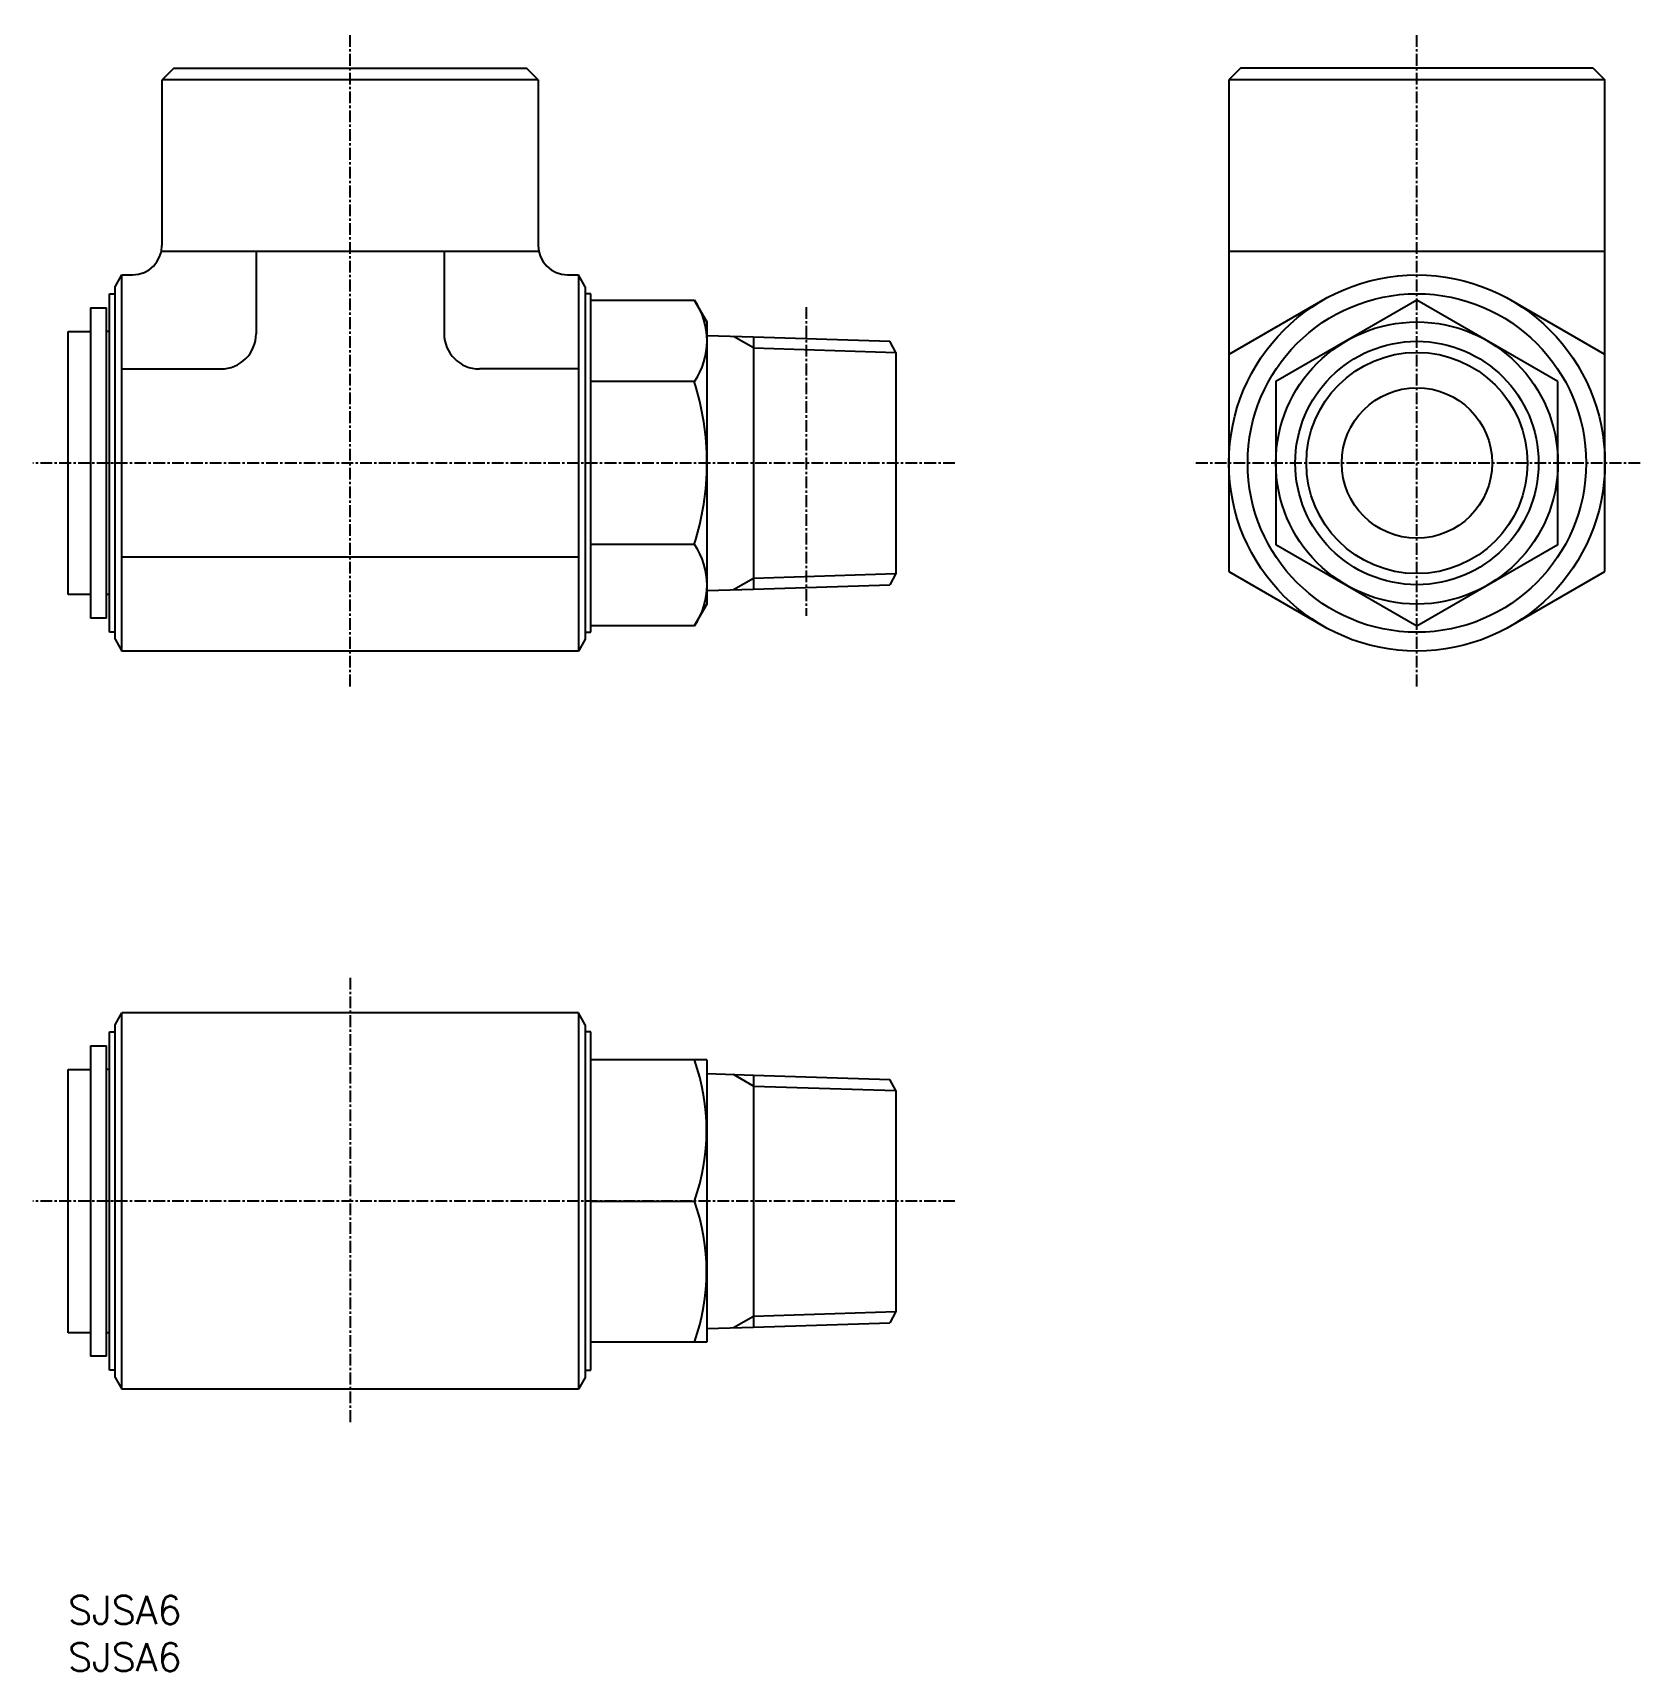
# Model space of a CAD drawing. Extents: x -4 to 167, y 0 to 174.
import ezdxf

# ---------------------------------------------------------------- set-up
doc = ezdxf.new("R2010")
doc.units = 0
doc.linetypes.add('CENTER', pattern=[2, 1.25, -0.25, 0.25, -0.25])
doc.layers.get('0').update_dxf_attribs({"linetype": 'CONTINUOUS'})
doc.layers.add('CENTER', color=1, linetype='CENTER')
doc.styles.get("Standard").update_dxf_attribs({"font": 'txt.shx'})

# ---------------------------------------------------------------- blocks, each defined once
blk = doc.blocks.new('*U7')
at = {"color": 7, "linetype": 'CONTINUOUS'}
blk.add_text('SJSA6', height=3, dxfattribs=at).set_placement((0, 0))
blk = doc.blocks.new('*U8')
at = {"color": 7, "linetype": 'CONTINUOUS'}
blk.add_text('SJSA6', height=3, dxfattribs=at).set_placement((0, 5))

msp = doc.modelspace()

# ---------------------------------------------------------------- linework, layer by layer
at = {"color": 7, "linetype": 'CONTINUOUS'}
for p, q in [((11.25, 170.48), (10, 169.23)), ((50, 169.23), (10, 169.23)), ((10, 151.61), (10, 169.23)), ((11.25, 170.48), (48.75, 170.48)), ((50, 169.23), (48.75, 170.48)), ((50, 169.23), (50, 151.61)), ((124.71, 170.48), (123.46, 169.23)), ((123.46, 169.23), (123.46, 116.93)), ((163.46, 169.23), (123.46, 169.23)), ((162.21, 170.48), (124.71, 170.48)), ((162.21, 170.48), (163.46, 169.23)), ((163.46, 116.93), (163.46, 169.23)), ((50.06, 150.98), (9.94, 150.98)), ((20, 150.98), (20, 142.23)), ((40, 150.98), (40, 142.23)), ((163.46, 150.98), (123.46, 150.98)), ((5, 147.23), (5.72, 148.48)), ((5.72, 108.48), (5.72, 148.48)), ((5.72, 148.48), (6.87, 148.48)), ((53.12, 148.48), (54.28, 148.48)), ((54.28, 148.48), (54.28, 108.48)), ((55, 147.23), (54.28, 148.48)), ((4.4, 110.48), (4.4, 146.48)), ((4.4, 146.48), (5, 146.48)), ((5, 109.73), (5, 147.23)), ((55, 147.23), (55, 109.73)), ((55.6, 146.48), (55, 146.48)), ((55.6, 110.48), (55.6, 146.48)), ((2.4, 144.98), (2.4, 111.98)), ((2.4, 144.98), (4.1, 144.98)), ((4.1, 111.98), (4.1, 144.98)), ((55.6, 145.8), (66.61, 145.8)), ((66.61, 145.8), (67.95, 143.48)), ((133.46, 145.8), (123.46, 140.03)), ((163.46, 140.03), (153.46, 145.8)), ((67.95, 143.48), (67.95, 128.48)), ((67.95, 143.48), (67.95, 128.48)), ((0, 114.48), (0, 142.48)), ((0, 142.48), (2.4, 142.48)), ((4.4, 142.48), (4.1, 142.48)), ((67.95, 142.03), (72.89, 141.88)), ((72.89, 141.88), (72.89, 115.08)), ((72.89, 141.88), (87.42, 141.42)), ((88.03, 140.24), (87.42, 141.42)), ((88.03, 140.24), (88.03, 116.72)), ((5.72, 138.48), (16.25, 138.48)), ((54.28, 138.48), (43.75, 138.48)), ((66.61, 137.14), (55.6, 137.14)), ((67.95, 128.48), (67.95, 113.48)), ((54.28, 118.48), (5.72, 118.48)), ((66.61, 119.82), (55.6, 119.82)), ((123.46, 116.93), (133.46, 111.16)), ((153.46, 111.16), (163.46, 116.93)), ((67.95, 114.93), (72.89, 115.08)), ((72.89, 115.08), (87.42, 115.54)), ((88.03, 116.72), (87.42, 115.54)), ((2.4, 114.48), (0, 114.48)), ((4.4, 114.48), (4.1, 114.48)), ((67.95, 113.48), (66.61, 111.16)), ((4.1, 111.98), (2.4, 111.98)), ((5, 110.48), (4.4, 110.48)), ((55, 110.48), (55.6, 110.48)), ((66.61, 111.16), (55.6, 111.16)), ((5, 109.73), (5.72, 108.48)), ((54.28, 108.48), (5.72, 108.48)), ((55, 109.73), (54.28, 108.48)), ((5, 68.75), (5.72, 70)), ((54.28, 70), (5.72, 70)), ((5.72, 30), (5.72, 70)), ((54.28, 70), (54.28, 30)), ((55, 68.75), (54.28, 70)), ((4.4, 32), (4.4, 68)), ((4.4, 68), (5, 68)), ((5, 31.25), (5, 68.75)), ((55, 68.75), (55, 31.25)), ((55.6, 68), (55, 68)), ((55.6, 32), (55.6, 68)), ((2.4, 66.5), (2.4, 33.5)), ((2.4, 66.5), (4.1, 66.5)), ((4.1, 33.5), (4.1, 66.5)), ((67.95, 65), (55.6, 65)), ((67.95, 65), (67.95, 50)), ((67.95, 65), (67.95, 50)), ((0, 36), (0, 64)), ((0, 64), (2.4, 64)), ((4.4, 64), (4.1, 64)), ((67.95, 63.55), (72.89, 63.4)), ((72.89, 63.4), (72.89, 36.6)), ((72.89, 63.4), (87.42, 62.94)), ((88.03, 61.76), (87.42, 62.94)), ((88.03, 61.76), (88.03, 38.24)), ((55.6, 50), (66.61, 50)), ((67.95, 50), (67.95, 35)), ((67.95, 36.45), (72.89, 36.6)), ((72.89, 36.6), (87.42, 37.06)), ((88.03, 38.24), (87.42, 37.06)), ((2.4, 36), (0, 36)), ((4.4, 36), (4.1, 36)), ((67.95, 35), (55.6, 35)), ((4.1, 33.5), (2.4, 33.5)), ((5, 32), (4.4, 32)), ((55, 32), (55.6, 32)), ((5, 31.25), (5.72, 30)), ((54.28, 30), (5.72, 30)), ((55, 31.25), (54.28, 30))]:
    msp.add_line(p, q, dxfattribs=at)
at = {"color": 3, "linetype": 'CONTINUOUS'}
for p, q in [((72.89, 140.71), (70.76, 141.94)), ((72.89, 140.71), (88.03, 140.24)), ((70.76, 115.02), (72.89, 116.25)), ((72.89, 116.25), (88.03, 116.72)), ((72.89, 62.23), (70.76, 63.46)), ((72.89, 62.23), (88.03, 61.76)), ((70.76, 36.54), (72.89, 37.77)), ((72.89, 37.77), (88.03, 38.24))]:
    msp.add_line(p, q, dxfattribs=at)
at = {"color": 7, "linetype": 'CONTINUOUS'}
msp.add_lwpolyline([(158.46, 137.14), (143.46, 145.8), (128.46, 137.14), (128.46, 119.82), (143.46, 111.16), (158.46, 119.82)], close=True, dxfattribs=at)
for radius in [20, 18, 15, 12.94, 8]:
    msp.add_circle((143.46, 128.48), radius, dxfattribs=at)
at = {"color": 3, "linetype": 'CONTINUOUS'}
msp.add_circle((143.46, 128.48), 11.76, dxfattribs=at)
at = {"color": 7, "linetype": 'CONTINUOUS'}
for centre, radius, start, end in [((6.87, 151.61), 3.12, 270, 0), ((53.12, 151.61), 3.12, 180, 270), ((60.29, 141.47), 7.67, 325.6158, 34.3842), ((16.25, 142.23), 3.75, 270, 0), ((43.75, 142.23), 3.75, 180, 270), ((39.29, 128.48), 28.66, 0, 17.588), ((39.29, 128.48), 28.66, 342.412, 0), ((60.29, 115.49), 7.67, 325.6158, 34.3842), ((45.75, 57.5), 22.17, 340.2266, 19.7734), ((45.75, 42.5), 22.17, 340.2266, 19.7734)]:
    msp.add_arc(centre, radius, start, end, dxfattribs=at)
at = {"layer": 'CENTER', "color": 1, "linetype": 'CENTER'}
for p, q in [((30, 104.73), (30, 174.23)), ((143.46, 104.73), (143.46, 174.23)), ((78.5, 145.05), (78.5, 112.24)), ((94.32, 128.48), (-3.75, 128.48)), ((167.21, 128.48), (119.71, 128.48)), ((30, 73.75), (30, 26.25)), ((94.32, 50), (-3.75, 50))]:
    msp.add_line(p, q, dxfattribs=at)

# ---------------------------------------------------------------- block references
at = {"color": 7, "linetype": 'CONTINUOUS'}
for name in ['*U8', '*U7']:
    msp.add_blockref(name, (0, 0), dxfattribs=at)

doc.saveas('drawing.dxf')
